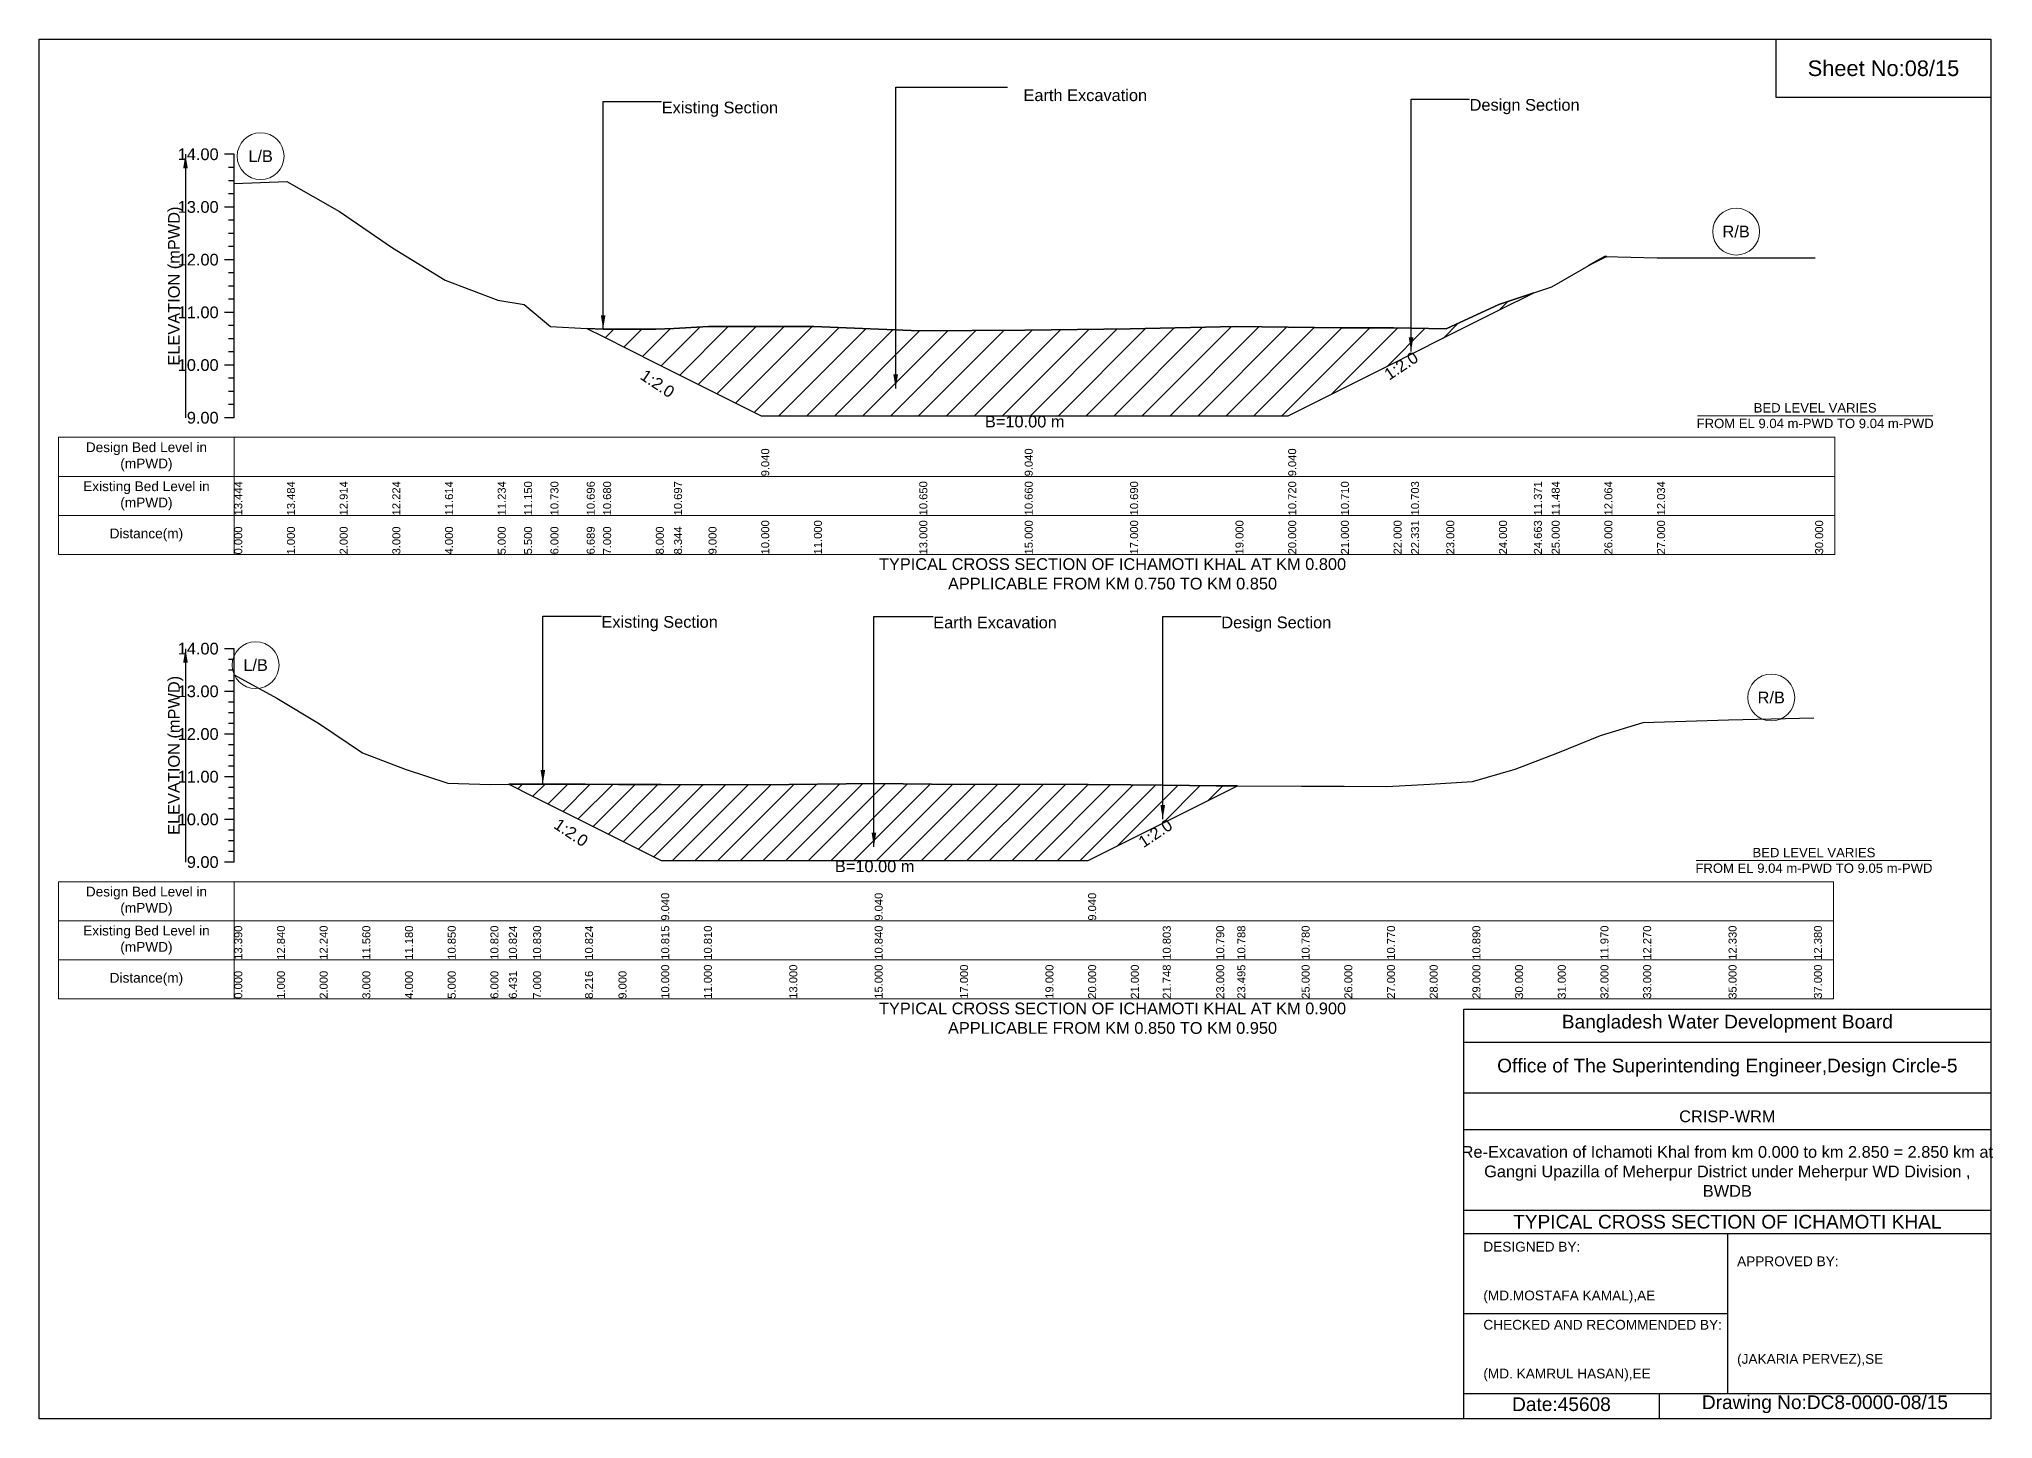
# Model space of a CAD drawing. Header units: inches. Extents: x 91000 to 258649, y -5656 to 4.
# Drawn here: x 170000 to 178009, y -5656 to 0 of the extents above; entities that cross this region are included whole.
import ezdxf

# ---------------------------------------------------------------- set-up
doc = ezdxf.new("R2010")
doc.units = ezdxf.units.IN
doc.header["$LTSCALE"] = 7
doc.header["$MEASUREMENT"] = 0
for name, color, linetype, lineweight in [('Cross section Data Border', 7, 'Continuous', 9), ('Cross Section Labels', 7, 'Continuous', 9), ('Existing_Bed_Level for Xsection', 7, 'Continuous', 25)]:
    doc.layers.add(name, color=color, linetype=linetype, lineweight=lineweight)
doc.styles.get("Standard").update_dxf_attribs({"font": 'arial.ttf'})
doc.dimstyles.get("Standard").update_dxf_attribs({"dimtxt": 0.18, "dimasz": 0.18, "dimexe": 0.18, "dimexo": 0.0625, "dimgap": 0.09, "dimtad": 0, "dimtih": 1, "dimtoh": 1, "dimdec": 4, "dimzin": 0, "dimdsep": 46, "dimtxsty": 'Standard', "dimcen": 0.09, "dimadec": 0, "dimazin": 0, "dimtfac": 1, "dimtdec": 4, "dimtofl": 0, "dimtmove": 0, "dimatfit": 3, "dimfxl": 1, "dimtolj": 1, "dimtzin": 0, "dimarcsym": 0})

msp = doc.modelspace()

# ---------------------------------------------------------------- hatches: boundary and pattern name
at = {"layer": 'Existing_Bed_Level for Xsection'}
h = msp.add_hatch(dxfattribs=at)
h.set_pattern_fill('ANSI31', color=256, scale=648, style=0)
h.paths.add_polyline_path([(176351.2, -928.2), (176416, -895.8), (176425.8, -890.9), (176416, -890.6)])
h = msp.add_hatch(dxfattribs=at)
h.set_pattern_fill('ANSI31', color=256, scale=648, style=0)
h.paths.add_polyline_path([(172244.8, -1186.2), (172312, -1219.8), (172528, -1327.8), (172602.4, -1365), (172744, -1435.8), (172960, -1543.8), (173176, -1543.8), (173608, -1543.8), (174040, -1543.8), (174472, -1543.8), (174904, -1543.8), (175120, -1543.8), (175336, -1435.8), (175552, -1327.8), (175623.6, -1292), (175768, -1219.8), (175984, -1111.8), (176127.1, -1040.2), (175984, -1088), (175768, -1187.4), (175623.6, -1184.5), (175552, -1183), (175336, -1183), (175120, -1180.9), (174904, -1178.7), (174472, -1187.4), (174040, -1193.8), (173608, -1196), (173176, -1178.7), (172960, -1178.7), (172744, -1178.7), (172602.4, -1185.8), (172528, -1189.5), (172312, -1189.5)])
h = msp.add_hatch(dxfattribs=at)
h.set_pattern_fill('ANSI31', color=256, scale=525, style=0)
h.paths.add_polyline_path([(171925.5, -3054.5), (172025, -3104.2), (172237.7, -3210.6), (172375, -3279.2), (172550, -3366.8), (172725, -3366.8), (173075, -3366.8), (173425, -3366.8), (173775, -3366.8), (174125, -3366.8), (174300, -3366.8), (174475, -3279.2), (174605.8, -3213.8), (174825, -3104.2), (174911.6, -3060.9), (174825, -3060.5), (174605.8, -3058.3), (174475, -3057), (174300, -3055.2), (174125, -3053.5), (173775, -3055.2), (173425, -3051.8), (173075, -3055.2), (172725, -3057), (172550, -3056.1), (172375, -3055.2), (172237.7, -3054.6), (172025, -3053.5)])

# ---------------------------------------------------------------- linework, layer by layer
for points in [[(170000, 0), (178000, 0), (178000, -5656), (170000, -5656)], [(177120, 0), (178000, 0), (178000, -240), (177120, -240)]]:
    msp.add_lwpolyline(points, close=True)
for points in [[(175840, -5656), (175840, -3976), (178000, -3976)], [(175840, -4112), (178000, -4112)], [(175840, -4320), (178000, -4320)], [(175840, -4469.5), (178000, -4469.5)], [(175840, -4800), (178000, -4800)], [(175840, -4896), (178000, -4896)], [(176920, -4896), (176920, -5552)], [(175840, -5224), (176920, -5224)], [(175840, -5552), (178000, -5552)], [(176640, -5552), (176640, -5656)]]:
    msp.add_lwpolyline(points)
at = {"layer": 'Cross section Data Border'}
for points in [[(170080, -1632.4), (177360, -1632.4), (177360, -2112.4), (170080, -2112.4)], [(170080, -3453.8), (177355, -3453.8), (177355, -3933.8), (170080, -3933.8)]]:
    msp.add_lwpolyline(points, close=True, dxfattribs=at)
for points in [[(170800, -1632.4), (170800, -2112.4)], [(170080, -1792.4), (177360, -1792.4)], [(170080, -1952.4), (177360, -1952.4)], [(170800, -3453.8), (170800, -3933.8)], [(170080, -3613.8), (177355, -3613.8)], [(170080, -3773.8), (177355, -3773.8)]]:
    msp.add_lwpolyline(points, dxfattribs=at)
at = {"layer": 'Cross Section Labels'}
for points in [[(176797.8, -1543.8), (177762.2, -1543.8)], [(176792.8, -3366.8), (177757.2, -3366.8)]]:
    msp.add_lwpolyline(points, dxfattribs=at)
for centre in [(170908, -480.2), (176956, -789.1), (170887.5, -2566.1), (177100, -2699.1)]:
    msp.add_circle(centre, 96, dxfattribs=at)
at = {"layer": 'Existing_Bed_Level for Xsection'}
for points in [[(170800, -472.4), (170760, -472.4)], [(170800, -1552.4), (170800, -1336.4), (170800, -1120.4), (170800, -904.4), (170800, -688.4), (170800, -472.4)], [(170800, -526.4), (170776, -526.4)], [(170800, -580.4), (170776, -580.4)], [(170800, -634.4), (170776, -634.4)], [(170800, -592.5), (171016, -583.9), (171232, -707), (171448, -856), (171664, -987.8), (171880, -1069.9), (171988, -1088), (172096, -1178.7), (172244.8, -1186.2), (172312, -1189.5), (172528, -1189.5), (172602.4, -1185.8), (172744, -1178.7), (172960, -1178.7), (172960, -1178.7), (173176, -1178.7), (173608, -1196), (174040, -1193.8), (174040, -1193.8), (174472, -1187.4), (174904, -1178.7), (175120, -1180.9), (175120, -1180.9), (175336, -1183), (175552, -1183), (175623.6, -1184.5), (175768, -1187.4), (175984, -1088), (176127.1, -1040.2), (176200, -1015.9), (176416, -890.6), (176632, -897.1), (177280, -897.1)], [(170800, -688.4), (170760, -688.4)], [(170800, -742.4), (170776, -742.4)], [(170800, -796.4), (170776, -796.4)], [(170800, -850.4), (170776, -850.4)], [(170800, -904.4), (170760, -904.4)], [(170800, -958.4), (170776, -958.4)], [(170800, -1012.4), (170776, -1012.4)], [(170800, -1120.4), (170760, -1120.4)], [(170800, -1066.4), (170776, -1066.4)], [(170800, -1174.4), (170776, -1174.4)], [(170800, -1228.4), (170776, -1228.4)], [(170800, -1336.4), (170760, -1336.4)], [(170800, -1282.4), (170776, -1282.4)], [(170800, -1390.4), (170776, -1390.4)], [(170800, -1444.4), (170776, -1444.4)], [(170800, -1498.4), (170776, -1498.4)], [(170800, -1552.4), (170760, -1552.4)], [(170800, -2498.8), (170760, -2498.8)], [(170800, -2542.5), (170776, -2542.5)], [(170800, -3373.8), (170800, -3198.8), (170800, -3023.8), (170800, -2848.8), (170800, -2673.8), (170800, -2498.8)], [(170800, -2586.2), (170776, -2586.2)], [(170800, -2630), (170776, -2630)], [(170800, -2605.5), (170975, -2701.8), (171150, -2806.8), (171325, -2925.8), (171500, -2992.2), (171675, -3050), (171850, -3055.2), (171925.5, -3054.5), (172025, -3053.5), (172237.7, -3054.6), (172375, -3055.2), (172550, -3056.1), (172550, -3056.1), (172725, -3057), (173075, -3055.2), (173425, -3051.8), (173425, -3051.8), (173775, -3055.2), (174125, -3053.5), (174300, -3055.2), (174300, -3055.2), (174475, -3057), (174605.8, -3058.3), (174825, -3060.5), (174911.6, -3060.9), (175175, -3062.2), (175350, -3062.2), (175525, -3064), (175700, -3053.5), (175875, -3043), (176050, -2992.2), (176225, -2925.8), (176400, -2854), (176575, -2801.5), (176925, -2791), (177275, -2782.2)], [(170800, -2673.8), (170760, -2673.8)], [(170800, -2717.5), (170776, -2717.5)], [(170800, -2761.2), (170776, -2761.2)], [(170800, -2848.8), (170760, -2848.8)], [(170800, -2805), (170776, -2805)], [(170800, -2892.5), (170776, -2892.5)], [(170800, -2936.2), (170776, -2936.2)], [(170800, -3023.8), (170760, -3023.8)], [(170800, -2980), (170776, -2980)], [(170800, -3067.5), (170776, -3067.5)], [(170800, -3111.2), (170776, -3111.2)], [(170800, -3198.8), (170760, -3198.8)], [(170800, -3155), (170776, -3155)], [(170800, -3242.5), (170776, -3242.5)], [(170800, -3286.2), (170776, -3286.2)], [(170800, -3330), (170776, -3330)], [(170800, -3373.8), (170760, -3373.8)]]:
    msp.add_lwpolyline(points, dxfattribs=at)
for points in [[(176351.2, -928.2), (176416, -895.8), (176425.8, -890.9), (176416, -890.6)], [(172244.8, -1186.2), (172312, -1219.8), (172528, -1327.8), (172602.4, -1365), (172744, -1435.8), (172960, -1543.8), (172960, -1543.8), (173176, -1543.8), (173608, -1543.8), (174040, -1543.8), (174040, -1543.8), (174472, -1543.8), (174904, -1543.8), (175120, -1543.8), (175120, -1543.8), (175336, -1435.8), (175552, -1327.8), (175623.6, -1292), (175768, -1219.8), (175984, -1111.8), (176127.1, -1040.2), (176127.1, -1040.2), (176127.1, -1040.2), (175984, -1088), (175768, -1187.4), (175623.6, -1184.5), (175552, -1183), (175336, -1183), (175120, -1180.9), (175120, -1180.9), (174904, -1178.7), (174472, -1187.4), (174040, -1193.8), (174040, -1193.8), (173608, -1196), (173176, -1178.7), (172960, -1178.7), (172960, -1178.7), (172744, -1178.7), (172602.4, -1185.8), (172528, -1189.5), (172312, -1189.5)], [(171925.5, -3054.5), (172025, -3104.2), (172237.7, -3210.6), (172375, -3279.2), (172550, -3366.8), (172550, -3366.8), (172725, -3366.8), (173075, -3366.8), (173425, -3366.8), (173425, -3366.8), (173775, -3366.8), (174125, -3366.8), (174300, -3366.8), (174300, -3366.8), (174475, -3279.2), (174605.8, -3213.8), (174825, -3104.2), (174911.6, -3060.9), (174911.6, -3060.9), (174911.6, -3060.9), (174825, -3060.5), (174605.8, -3058.3), (174475, -3057), (174300, -3055.2), (174300, -3055.2), (174125, -3053.5), (173775, -3055.2), (173425, -3051.8), (173425, -3051.8), (173075, -3055.2), (172725, -3057), (172550, -3056.1), (172550, -3056.1), (172375, -3055.2), (172237.7, -3054.6), (172025, -3053.5)]]:
    msp.add_lwpolyline(points, close=True, dxfattribs=at)

# ---------------------------------------------------------------- texts
at = {"attachment_point": 5}
for s, insert, char_height in [('Sheet No:08/15', (177560, -120), 64), ('Bangladesh Water Development Board', (176920, -4036), 56), ('Office of The Superintending Engineer,Design Circle-5', (176920, -4216), 56)]:
    msp.add_mtext(s, dxfattribs=dict(at, insert=insert, char_height=char_height))
for s, insert, char_height, width, attachment_point in [('CRISP-WRM', (176920, -4416), 48, 2240, 5), ('Re-Excavation of Ichamoti Khal from km 0.000 to km 2.850 = 2.850 km at^JGangni Upazilla of Meherpur District under Meherpur WD Division ,^JBWDB', (176920, -4641.5), 48, 2160, 5), ('TYPICAL CROSS SECTION OF ICHAMOTI KHAL', (176920, -4848), 56, 2240, 5), ('DESIGNED BY:^J^J^J(MD.MOSTAFA KAMAL),AE', (175920, -5056), 40, 1120, 4), ('APPROVED BY:^J^J^J^J^J^J(JAKARIA PERVEZ),SE', (176960, -5216), 40, 1120, 4), ('CHECKED AND RECOMMENDED BY:^J^J^J(MD. KAMRUL HASAN),EE', (175920, -5376), 40, 1120, 4), ('Date:45608', (176240, -5596), 56, 1120, 5), ('Drawing No:DC8-0000-08/15', (177320, -5596), 56, 1760, 5)]:
    msp.add_mtext(s, dxfattribs=dict(insert=insert, char_height=char_height, width=width, attachment_point=attachment_point))
at = {"layer": 'Cross section Data Border', "char_height": 40, "width": 640, "attachment_point": 5}
for s, insert in [('Design Bed Level in (mPWD)', (170440, -1712.4)), ('Existing Bed Level in (mPWD)', (170440, -1872.4)), ('Distance(m)', (170440, -2032.4)), ('Design Bed Level in (mPWD)', (170440, -3533.8)), ('Existing Bed Level in (mPWD)', (170440, -3693.8)), ('Distance(m)', (170440, -3853.8))]:
    msp.add_mtext(s, dxfattribs=dict(at, insert=insert))
at = {"layer": 'Cross Section Labels'}
for s, insert, char_height, attachment_point in [('Earth Excavation', (174034.9, -206.2), 48, 1), ('Existing Section', (172552, -256.5), 48, 1), ('Design Section', (175863.6, -245.7), 48, 1), ('L/B', (170908, -480.2), 48, 5), ('R/B', (176956, -789.1), 48, 5), ('BED LEVEL VARIES ^JFROM EL 9.04 m-PWD TO 9.04 m-PWD', (177280, -1543.8), 38.4, 5), ('B=10.00 m', (174040, -1543.8), 48, 2), ('TYPICAL CROSS SECTION OF ICHAMOTI KHAL AT KM 0.800^JAPPLICABLE FROM KM 0.750 TO KM 0.850', (174400, -2192.4), 48, 5), ('Existing Section', (172305, -2364.9), 48, 1), ('Earth Excavation', (173665, -2367.1), 48, 1), ('Design Section', (174845.8, -2367.1), 48, 1), ('L/B', (170887.5, -2566.1), 48, 5), ('R/B', (177100, -2699.1), 48, 5), ('BED LEVEL VARIES ^JFROM EL 9.04 m-PWD TO 9.05 m-PWD', (177275, -3366.8), 38.4, 5), ('B=10.00 m', (173425, -3366.8), 48, 2), ('TYPICAL CROSS SECTION OF ICHAMOTI KHAL AT KM 0.900^JAPPLICABLE FROM KM 0.850 TO KM 0.950', (174400, -4013.8), 48, 5)]:
    msp.add_mtext(s, dxfattribs=dict(at, insert=insert, char_height=char_height, attachment_point=attachment_point))
at = {"layer": 'Cross Section Labels', "char_height": 48, "attachment_point": 2}
for insert, rotation in [((172548.4, -1392), 326.30993), ((175569.6, -1319), 33.69007), ((172194, -3232.5), 326.30993), ((174562.1, -3235.7), 33.69007)]:
    msp.add_mtext('1:2.0', dxfattribs=dict(at, insert=insert, rotation=rotation))
at = {"layer": 'Existing_Bed_Level for Xsection', "char_height": 48, "attachment_point": 6}
for s, insert in [('14.00', (170736, -472.4)), ('13.00', (170736, -688.4)), ('12.00', (170736, -904.4)), ('11.00', (170736, -1120.4)), ('10.00', (170736, -1336.4)), ('9.00', (170736, -1552.4)), ('14.00', (170736, -2498.8)), ('13.00', (170736, -2673.8)), ('12.00', (170736, -2848.8)), ('11.00', (170736, -3023.8)), ('10.00', (170736, -3198.8)), ('9.00', (170736, -3373.8))]:
    msp.add_mtext(s, dxfattribs=dict(at, insert=insert))
at = {"layer": 'Existing_Bed_Level for Xsection', "rotation": 90}
for s, insert, char_height, attachment_point in [('ELEVATION (mPWD)', (170560, -1012.4), 48, 5), ('9.040', (172960, -1792.4), 32.8, 1), ('9.040', (174040, -1792.4), 32.8, 1), ('9.040', (175120, -1792.4), 32.8, 1), ('13.444', (170800, -1952.4), 32.8, 1), ('13.484', (171016, -1952.4), 32.8, 1), ('12.914', (171232, -1952.4), 32.8, 1), ('12.224', (171448, -1952.4), 32.8, 1), ('11.614', (171664, -1952.4), 32.8, 1), ('11.234', (171880, -1952.4), 32.8, 1), ('11.150', (171988, -1952.4), 32.8, 1), ('10.730', (172096, -1952.4), 32.8, 1), ('10.696', (172244.8, -1952.4), 32.8, 1), ('10.680', (172312, -1952.4), 32.8, 1), ('10.697', (172602.4, -1952.4), 32.8, 1), ('10.650', (173608, -1952.4), 32.8, 1), ('10.660', (174040, -1952.4), 32.8, 1), ('10.690', (174472, -1952.4), 32.8, 1), ('10.720', (175120, -1952.4), 32.8, 1), ('10.710', (175336, -1952.4), 32.8, 1), ('10.703', (175623.6, -1952.4), 32.8, 1), ('11.371', (176127.1, -1952.4), 32.8, 1), ('11.484', (176200, -1952.4), 32.8, 1), ('12.064', (176416, -1952.4), 32.8, 1), ('12.034', (176632, -1952.4), 32.8, 1), ('0.000', (170800, -2112.4), 32.8, 1), ('1.000', (171016, -2112.4), 32.8, 1), ('2.000', (171232, -2112.4), 32.8, 1), ('3.000', (171448, -2112.4), 32.8, 1), ('4.000', (171664, -2112.4), 32.8, 1), ('5.000', (171880, -2112.4), 32.8, 1), ('5.500', (171988, -2112.4), 32.8, 1), ('6.000', (172096, -2112.4), 32.8, 1), ('6.689', (172244.8, -2112.4), 32.8, 1), ('7.000', (172312, -2112.4), 32.8, 1), ('8.000', (172528, -2112.4), 32.8, 1), ('8.344', (172602.4, -2112.4), 32.8, 1), ('9.000', (172744, -2112.4), 32.8, 1), ('10.000', (172960, -2112.4), 32.8, 1), ('11.000', (173176, -2112.4), 32.8, 1), ('13.000', (173608, -2112.4), 32.8, 1), ('15.000', (174040, -2112.4), 32.8, 1), ('17.000', (174472, -2112.4), 32.8, 1), ('19.000', (174904, -2112.4), 32.8, 1), ('20.000', (175120, -2112.4), 32.8, 1), ('21.000', (175336, -2112.4), 32.8, 1), ('22.000', (175552, -2112.4), 32.8, 1), ('22.331', (175623.6, -2112.4), 32.8, 1), ('23.000', (175768, -2112.4), 32.8, 1), ('24.000', (175984, -2112.4), 32.8, 1), ('24.663', (176127.1, -2112.4), 32.8, 1), ('25.000', (176200, -2112.4), 32.8, 1), ('26.000', (176416, -2112.4), 32.8, 1), ('27.000', (176632, -2112.4), 32.8, 1), ('30.000', (177280, -2112.4), 32.8, 1), ('ELEVATION (mPWD)', (170560, -2936.2), 48, 5), ('9.040', (172550, -3613.8), 32.8, 1), ('9.040', (173425, -3613.8), 32.8, 1), ('9.040', (174300, -3613.8), 32.8, 1), ('13.390', (170800, -3773.8), 32.8, 1), ('12.840', (170975, -3773.8), 32.8, 1), ('12.240', (171150, -3773.8), 32.8, 1), ('11.560', (171325, -3773.8), 32.8, 1), ('11.180', (171500, -3773.8), 32.8, 1), ('10.850', (171675, -3773.8), 32.8, 1), ('10.820', (171850, -3773.8), 32.8, 1), ('10.824', (171925.5, -3773.8), 32.8, 1), ('10.830', (172025, -3773.8), 32.8, 1), ('10.824', (172237.7, -3773.8), 32.8, 1), ('10.815', (172550, -3773.8), 32.8, 1), ('10.810', (172725, -3773.8), 32.8, 1), ('10.840', (173425, -3773.8), 32.8, 1), ('10.803', (174605.8, -3773.8), 32.8, 1), ('10.790', (174825, -3773.8), 32.8, 1), ('10.788', (174911.6, -3773.8), 32.8, 1), ('10.780', (175175, -3773.8), 32.8, 1), ('10.770', (175525, -3773.8), 32.8, 1), ('10.890', (175875, -3773.8), 32.8, 1), ('11.970', (176400, -3773.8), 32.8, 1), ('12.270', (176575, -3773.8), 32.8, 1), ('12.330', (176925, -3773.8), 32.8, 1), ('12.380', (177275, -3773.8), 32.8, 1), ('0.000', (170800, -3933.8), 32.8, 1), ('1.000', (170975, -3933.8), 32.8, 1), ('2.000', (171150, -3933.8), 32.8, 1), ('3.000', (171325, -3933.8), 32.8, 1), ('4.000', (171500, -3933.8), 32.8, 1), ('5.000', (171675, -3933.8), 32.8, 1), ('6.000', (171850, -3933.8), 32.8, 1), ('6.431', (171925.5, -3933.8), 32.8, 1), ('7.000', (172025, -3933.8), 32.8, 1), ('8.216', (172237.7, -3933.8), 32.8, 1), ('9.000', (172375, -3933.8), 32.8, 1), ('10.000', (172550, -3933.8), 32.8, 1), ('11.000', (172725, -3933.8), 32.8, 1), ('13.000', (173075, -3933.8), 32.8, 1), ('15.000', (173425, -3933.8), 32.8, 1), ('17.000', (173775, -3933.8), 32.8, 1), ('19.000', (174125, -3933.8), 32.8, 1), ('20.000', (174300, -3933.8), 32.8, 1), ('21.000', (174475, -3933.8), 32.8, 1), ('21.748', (174605.8, -3933.8), 32.8, 1), ('23.000', (174825, -3933.8), 32.8, 1), ('23.495', (174911.6, -3933.8), 32.8, 1), ('25.000', (175175, -3933.8), 32.8, 1), ('26.000', (175350, -3933.8), 32.8, 1), ('27.000', (175525, -3933.8), 32.8, 1), ('28.000', (175700, -3933.8), 32.8, 1), ('29.000', (175875, -3933.8), 32.8, 1), ('30.000', (176050, -3933.8), 32.8, 1), ('31.000', (176225, -3933.8), 32.8, 1), ('32.000', (176400, -3933.8), 32.8, 1), ('33.000', (176575, -3933.8), 32.8, 1), ('35.000', (176925, -3933.8), 32.8, 1), ('37.000', (177275, -3933.8), 32.8, 1)]:
    msp.add_mtext(s, dxfattribs=dict(at, insert=insert, char_height=char_height, attachment_point=attachment_point))

# ---------------------------------------------------------------- leaders
at = {"layer": 'Cross Section Labels', "annotation_type": 0, "has_hookline": 1}
for points, hookline_direction, text_width in [([(173511.2, -1432.5), (173511.2, -197.4), (173968.9, -197.4)], 1, 497), ([(172312, -1189.5), (172312, -256.5), (172551.9, -256.5)], 0, 467.2), ([(175623.6, -1280.5), (175623.6, -245.7), (175863.5, -245.7)], 0, 441.2), ([(172065, -3053.1), (172065, -2364.9), (172304.9, -2364.9)], 0, 467.2), ([(173421.9, -3310.8), (173421.9, -2367.1), (173664.9, -2367.1)], 0, 497), ([(174605.8, -3197.3), (174605.8, -2367.1), (174845.7, -2367.1)], 0, 441.2)]:
    msp.add_leader(points, dimstyle='Standard', override={"dimasz": 57.6}, dxfattribs=dict(at, hookline_direction=hookline_direction, text_width=text_width))
at = {"layer": 'Existing_Bed_Level for Xsection'}
for points in [[(170600, -472.4), (170600, -1552.4)], [(170600, -2498.8), (170600, -3373.8)]]:
    msp.add_leader(points, dimstyle='Standard', override={"dimasz": 57.6}, dxfattribs=at)

doc.saveas('drawing.dxf')
